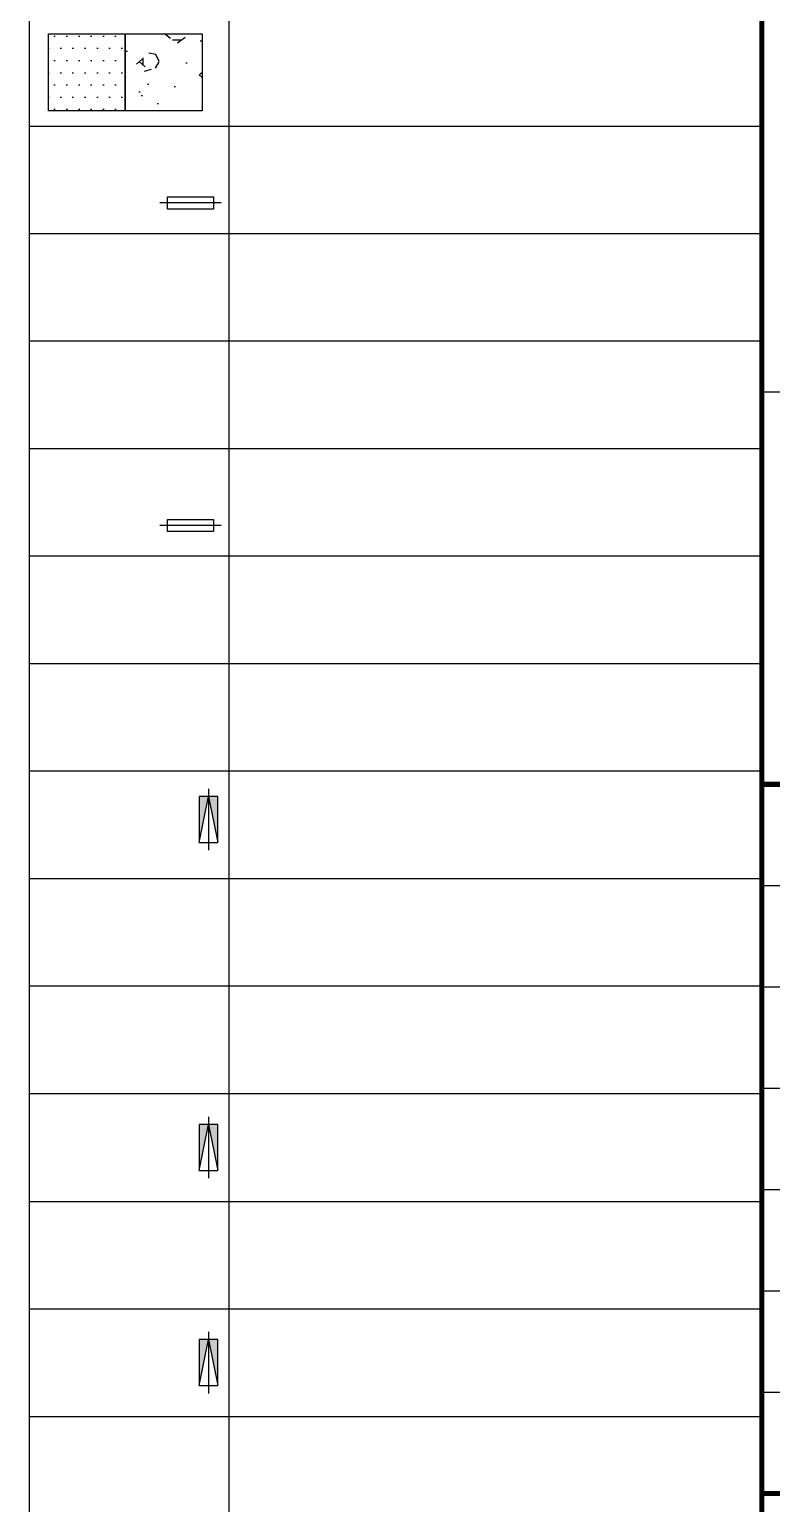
# Model space of a CAD drawing. Extents: x 26028 to 151035, y 9392 to 39655.
# Drawn here: x 59198 to 63340, y 24297 to 32527 of the extents above; entities that cross this region are included whole.
import ezdxf

# ---------------------------------------------------------------- set-up
doc = ezdxf.new("R2010")
doc.units = 0
doc.header["$MEASUREMENT"] = 0
for name, color, linetype in [('$0$_TCH_BOUNDARY', 7, 'Continuous'), ('$0$A-PUB_HATCH', 8, 'Continuous'), ('$0$A-立面看线', 50, 'Continuous'), ('$0$A-立面门窗', 133, 'Continuous'), ('$0$A-表格', 50, 'Continuous'), ('$0$J-PM-厨卫', 33, 'Continuous'), ('$0$J-空调机位', 120, 'Continuous'), ('$1$图框固定块', 3, 'Continuous')]:
    doc.layers.add(name, color=color, linetype=linetype)

# ---------------------------------------------------------------- blocks, each defined once
blk = doc.blocks.new('$0$LH-A-留洞-常规模型-空调孔 - KT2-778785-A-CT-F03-三层平面图_XX_')
blk.add_wipeout([(-40, 50), (40, 50), (40, -250), (-40, -250)]).dxf.layer = '$0$J-空调机位'
at = {"layer": '$0$J-空调机位', "ltscale": 0.5}
blk.add_line((0, -300), (0, 100), dxfattribs=at)
at = {"layer": '$0$J-空调机位'}
blk.add_lwpolyline([(-40, 50), (40, 50), (40, -250), (-40, -250)], close=True, dxfattribs=at)
at = {"layer": '$0$J-空调机位', "ltscale": 0.5}
blk.add_lwpolyline([(-40, 50), (40, 50), (40, -250), (-40, -250)], close=True, dxfattribs=at)
blk = doc.blocks.new('$0$A$C17957AA0')
blk.add_wipeout([(120, 50), (120, 350), (0, 350), (0, 50)])
at = {"layer": '$0$_TCH_BOUNDARY'}
blk.add_lwpolyline([(120, 50), (120, 350), (0, 350), (0, 50)], close=True, dxfattribs=at)
blk.add_line((60, 400), (60, 0))
for points in [[(0, 50), (60, 350)], [(60, 350), (120, 50)]]:
    blk.add_lwpolyline(points)
blk.add_lwpolyline([(120, 50), (120, 350), (0, 350), (0, 50)], close=True)
for points in [[(0, 350), (0, 50), (60, 350)], [(60, 350), (120, 50), (120, 350)]]:
    blk.add_solid(points)
blk = doc.blocks.new('$0$A$C484B7ECB')
at = {"layer": '$0$A-PUB_HATCH'}
h = blk.add_hatch(dxfattribs=at)
h.set_pattern_fill('DOTS', color=256, scale=42.882353)
h.set_pattern_definition([(0, (-137774.47, -382023.07), (34.037868, 68.075735), [0, -68.075735])])
h.paths.add_polyline_path([(-3981.3, -6089.3), (-3552.4, -6089.3), (-3552.4, -6518.1), (-3981.3, -6518.1)])
h = blk.add_hatch(dxfattribs=at)
h.set_pattern_fill('加气混凝土', color=256, scale=68.611765)
h.set_pattern_definition([(0, (-1958758.7, 574097.1), (411.6706, 823.34118), [0, -823.34118]), (0, (-1959240.3, 573985.95), (411.6706, 823.34118), [0, -823.34118]), (0, (-1958972.7, 573977.7), (411.6706, 823.34118), [0, -823.34118]), (0, (-1958680.45, 574220.6), (411.6706, 823.34118), [0, -823.34118]), (0, (-1959022.1, 573936.55), (411.6706, 823.34118), [0, -823.34118]), (0, (-1958598.1, 574739.3), (411.6706, 823.34118), [0, -823.34118]), (0, (-1958849.2, 574673.44), (411.6706, 823.34118), [0, -823.34118]), (0, (-1958717.5, 574570.5), (411.6706, 823.34118), [0, -823.34118]), (0, (-1959388.5, 574554.1), (411.6706, 823.34118), [0, -823.34118]), (0, (-1958985.1, 574517), (411.6706, 823.34118), [0, -823.34118]), (0, (-1959141.5, 574307.06), (411.6706, 823.34118), [0, -823.34118]), (0, (-1959133.3, 573998.3), (411.6706, 823.34118), [0, -823.34118]), (0, (-1958824.5, 573965.4), (411.6706, 823.34118), [0, -823.34118]), (0, (-1958598.1, 574327.64), (411.6706, 823.34118), [0, -823.34118]), (0, (-1959367.9, 574200), (411.6706, 823.34118), [0, -823.34118]), (0, (-1959297.95, 574340), (411.6706, 823.34118), [0, -823.34118]), (0, (-1958976.85, 574282.36), (411.6706, 823.34118), [0, -823.34118]), (0, (-1959092.1, 574163), (411.6706, 823.34118), [0, -823.34118]), (0, (-1959158, 574434.7), (411.6706, 823.34118), [0, -823.34118]), (0, (-1959055.1, 574743.4), (411.6706, 823.34118), [0, -823.34118]), (0, (-1959335, 574027.1), (411.6706, 823.34118), [0, -823.34118]), (0, (-1958882.2, 574574.64), (411.6706, 823.34118), [0, -823.34118]), (0, (-1959265, 574587), (411.6706, 823.34118), [0, -823.34118]), (0, (-1959330.9, 574694), (411.6706, 823.34118), [0, -823.34118]), (130.601294, (-1958648.69, 574481.528), (-2058.3529184, 2470.0235402), [36.1468, -15145.51326]), (18.434949, (-1958707.5, 574497.21), (2058.352934, 823.34117), [37.19477, -5170.07198]), (90, (-1958707.5, 574461.92), (411.67059, 823.34118), [35.28605, -1611.3962]), (161.565051, (-1958672.21, 574450.16), (-2058.3529515, 823.341115), [37.19477, -5170.07198]), (53.130102, (-1958672.21, 574450.16), (411.670589, 823.341176), [39.20672, -4077.49906]), (135, (-1958640.85, 574030.65), (-411.67064, 823.34112), [33.268, -2295.4925]), (45, (-1958687.9, 574030.65), (411.670586, 823.341173), [33.268, -2295.4925]), (135, (-1958664.37, 574007.13), (-411.67064, 823.34112), [33.268, -2295.4925]), (45, (-1958664.37, 574007.13), (411.670586, 823.341173), [33.268, -2295.4925]), (116.56505, (-1959036.84, 574583.5), (-7e-05, 1646.6823), [43.83445, -876.68888]), (180, (-1959056.4, 574622.7), (-411.6706, 823.34118), [47.04807, -776.29306]), (63.43495, (-1959123.1, 574583.5), (4e-06, 1646.68234), [43.83445, -876.68888]), (116.56505, (-1959103.5, 574544.26), (-7e-05, 1646.6823), [43.83445, -876.68888]), (0, (-1959103.5, 574544.26), (411.6706, 823.34118), [47.04807, -776.29306]), (63.43495, (-1959056.44, 574544.26), (4e-06, 1646.68234), [43.83445, -876.68888]), (107.102728, (-1958727.104, 574305.097), (-1235.0117175, 4116.705889), [53.3269, -22343.9735]), (143.972626, (-1958742.787, 574356.066), (-7821.7410773, 5763.3882288), [53.3269, -11145.3225]), (180, (-1958785.9, 574387.4), (-411.6706, 823.34118), [50.96874, -772.37238]), (36.0273733, (-1958880.01, 574356.066), (7821.7411187, 5763.3881732), [53.3269, -11145.3225]), (71.565051, (-1958895.69, 574309.02), (1235.011771, 4116.705875), [49.59302, -5157.6737]), (107.102728, (-1958880.01, 574258.05), (-1235.0117175, 4116.705889), [53.3269, -22343.9735]), (143.972626, (-1958836.88, 574226.684), (-7821.7410773, 5763.3882288), [53.3269, -11145.3225]), (0, (-1958836.9, 574226.7), (411.6706, 823.34118), [50.96874, -772.37238]), (36.0273733, (-1958785.914, 574226.684), (7821.7411187, 5763.3881732), [53.3269, -11145.3225]), (71.565051, (-1958742.79, 574258.05), (1235.011771, 4116.705875), [49.59302, -5157.6737]), (150.255118, (-1958719.26, 574689.32), (-1235.0117676, 823.3411663), [31.60947, -6606.37927]), (90, (-1958746.7, 574673.64), (411.67059, 823.34118), [31.36538, -1615.31683]), (29.7448813, (-1958746.71, 574673.64), (1235.0117654, 823.3411726), [31.60947, -6606.37927]), (116.56505, (-1958911.4, 574105.14), (-7e-05, 1646.6823), [43.83445, -876.68888]), (168.690067, (-1958930.98, 574144.35), (-3705.035297, 823.3411558), [39.98317, -8356.48137]), (41.185925, (-1959001.55, 574124.747), (10291.7646435, 9056.752862), [41.6773, -17462.79465]), (90, (-1959001.55, 574085.54), (411.67059, 823.34118), [39.20672, -1607.47553]), (138.814074, (-1958970.186, 574058.095), (-10291.76452295, 9056.75299886), [41.6773, -17462.79465]), (16.6992442, (-1958970.186, 574058.095), (13585.12930956, 4116.7058392), [40.93302, -17150.93428]), (60.945396, (-1958930.98, 574069.857), (411.67058714, 823.3411692), [40.3658, -16913.26587]), (109.983106, (-1959256.395, 574450.162), (-2058.3529489, 5763.38822004), [45.8903, -19228.03196]), (155.556045, (-1959272.077, 574493.29), (-5351.71766746, 2470.0234781), [47.37366, -19849.56398]), (24.4439547, (-1959358.332, 574493.29), (5351.71764973, 2470.02351753), [47.37366, -19849.56398]), (70.0168934, (-1959374.015, 574450.162), (2058.3529474, 5763.388221), [45.8903, -19228.03196]), (109.983106, (-1959358.332, 574407.035), (-2058.3529489, 5763.38822004), [45.8903, -19228.03196]), (160.016893, (-1959315.205, 574391.35), (-2058.3529424, 823.341139), [45.8903, -9591.0705]), (19.9831065, (-1959315.205, 574391.35), (2058.3529299, 823.3411752), [45.8903, -9591.0705]), (70.0168934, (-1959272.077, 574407.035), (2058.3529474, 5763.388221), [45.8903, -19228.03196]), (122.005383, (-1958950.58, 574375.67), (-411.6706435, 823.3411344), [36.98755, -7730.39696]), (18.434949, (-1959005.47, 574395.27), (2058.352934, 823.34117), [37.19477, -5170.07198]), (90, (-1959005.47, 574360), (411.67059, 823.34118), [35.28605, -1611.3962]), (161.565051, (-1958970.19, 574348.22), (-2058.3529515, 823.341115), [37.19477, -5170.07198]), (54.4623222, (-1958970.186, 574348.225), (2881.6941135, 4116.7058762), [33.7269, -14131.5693]), (116.56505, (-1959189.74, 574175.7), (-7e-05, 1646.6823), [43.83445, -876.68888]), (180, (-1959209.35, 574214.9), (-411.6706, 823.34118), [43.1274, -780.21374]), (59.0362434, (-1959276, 574175.715), (411.6705896, 823.3411725), [45.7225, -9556.00233]), (120.963756, (-1959252.474, 574136.51), (-411.6706445, 823.3411387), [45.7225, -9556.00233]), (0, (-1959252.5, 574136.5), (411.6706, 823.34118), [43.1274, -780.21374]), (63.43495, (-1959209.35, 574136.5), (4e-06, 1646.68234), [43.83445, -876.68888])])
h.paths.add_polyline_path([(-3552.4, -6089.3), (-3123.6, -6089.3), (-3123.6, -6518.1), (-3552.4, -6518.1)])
for points in [[(-3981.3, -6089.3), (-3552.4, -6089.3), (-3552.4, -6518.1), (-3981.3, -6518.1)], [(-3552.4, -6089.3), (-3123.6, -6089.3), (-3123.6, -6518.1), (-3552.4, -6518.1)]]:
    blk.add_lwpolyline(points, close=True, dxfattribs=at)
at = {"layer": '$0$A-表格'}
for p, q in [((-4086.7, -6603.9), (-4086.7, 0)), ((0, -6603.9), (0, 0)), ((-2972.1, -6603.9), (-2972.1, -600.4)), ((-4086.7, -6603.9), (0, -6603.9)), ((-4086.7, -15008.8), (-4086.7, -6603.9)), ((-4086.7, -15008.8), (-4086.7, -6603.9)), ((-2972.1, -15008.8), (-2972.1, -6603.9)), ((0, -15008.8), (0, -6603.9)), ((-4086.7, -7204.2), (0, -7204.2)), ((0, -7804.6), (-4086.7, -7804.6)), ((0, -8404.9), (-4086.7, -8404.9)), ((0, -9005.3), (-4086.7, -9005.3)), ((0, -9605.6), (-4086.7, -9605.6)), ((0, -10206), (-4086.7, -10206)), ((0, -10806.4), (-4086.7, -10806.4)), ((0, -11406.7), (-4086.7, -11406.7)), ((0, -12007.1), (-4086.7, -12007.1)), ((-4086.7, -12607.4), (0, -12607.4)), ((-4086.7, -13207.8), (0, -13207.8)), ((-4086.7, -13808.1), (0, -13808.1))]:
    blk.add_line(p, q, dxfattribs=at)
at = {"layer": '$0$J-PM-厨卫', "xscale": 0.8576470588235294, "yscale": 0.8576470588235294, "zscale": 0.8576470588235294}
for p in [(-3138.9, -10647.1), (-3138.9, -12478.8), (-3138.9, -13679.5)]:
    blk.add_blockref('$0$A$C17957AA0', p, dxfattribs=at)
at = {"layer": '$0$J-空调机位', "xscale": 0.8576470588235299, "yscale": 0.8576470588235299, "zscale": 0.8576470588235299, "rotation": 90}
for p in [(-3274.4, -7032.7), (-3274.4, -8833.8)]:
    blk.add_blockref('$0$LH-A-留洞-常规模型-空调孔 - KT2-778785-A-CT-F03-三层平面图_XX_', p, dxfattribs=at)
blk = doc.blocks.new('$0$fffff')
at = {"layer": '$1$图框固定块'}
for p, q in [((1483307.8, -555959.1), (1487550.6, -555959.1)), ((1483307.8, -556524.8), (1487550.6, -556524.8)), ((1483307.8, -557090.6), (1487550.6, -557090.6)), ((1483307.8, -557656.3), (1487550.6, -557656.3)), ((1483307.8, -558222), (1487550.6, -558222)), ((1483307.8, -558787.7), (1487550.6, -558787.7))]:
    blk.add_line(p, q, dxfattribs=at)
at = {"layer": '$1$图框固定块', "const_width": 28.3}
blk.add_lwpolyline([(1483307.8, -545114.5), (1487550.6, -545114.5), (1487550.6, -573814.5), (1483307.8, -573814.5)], close=True, dxfattribs=at)
at = {"layer": '$1$图框固定块'}
for points in [[(1483307.8, -548508.8), (1487550.6, -548508.8), (1487550.6, -555393.4), (1483307.8, -555393.4)], [(1483307.8, -549074.5), (1487550.6, -549074.5), (1487550.6, -553203.4), (1483307.8, -553203.4)]]:
    blk.add_lwpolyline(points, close=True, dxfattribs=at)
at = {"layer": '$1$图框固定块', "const_width": 28.3}
for points in [[(1483307.8, -555393.4), (1487550.6, -555393.4)], [(1483307.8, -559353.4), (1487550.6, -559353.4)]]:
    blk.add_lwpolyline(points, dxfattribs=at)

msp = doc.modelspace()

# ---------------------------------------------------------------- block references
at = {"layer": '$0$A-立面看线'}
msp.add_blockref('$0$A$C484B7ECB', (63285.2, 38591.5), dxfattribs=at)

# ---------------------------------------------------------------- next in the draw order: block references
at = {"layer": '$0$A-立面门窗'}
msp.add_blockref('$0$fffff', (-1420022.6, 583706), dxfattribs=at)

doc.saveas('drawing.dxf')
